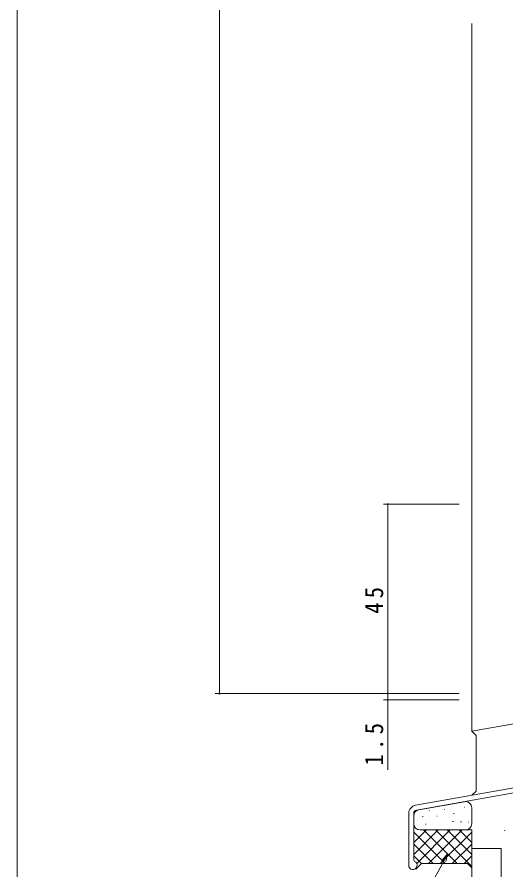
# Model space of a CAD drawing. Units: millimetres, scale not verified. Extents: x -594 to 539, y -420 to 386.
# Drawn here: x -590 to -473.8, y -260.1 to -57.4 of the extents above; entities that cross this region are included whole.
import ezdxf

# ---------------------------------------------------------------- set-up
doc = ezdxf.new("R2010")
doc.units = ezdxf.units.MM
doc.header["$LTSCALE"] = 2
for name, color, linetype, lineweight in [('0-1_YKK_ZWAK', 7, 'Continuous', 9), ('0-3_YKK_11', 7, 'Continuous', 9), ('0-6_YKK_D', 6, 'Continuous', 9), ('0-7_YSS_K', 3, 'Continuous', 9)]:
    doc.layers.add(name, color=color, linetype=linetype, lineweight=lineweight)
doc.styles.add('ＭＳ ゴシック', font='')
doc.styles.get('ＭＳ ゴシック').set_extended_font_data('MS Gothic')

msp = doc.modelspace()

# ---------------------------------------------------------------- linework, layer by layer
at = {"layer": '0-1_YKK_ZWAK'}
msp.add_line((-590, -368), (-590, 382), dxfattribs=at)
at = {"layer": '0-3_YKK_11'}
for p, q in [((-410.093, -229.687), (-495.236, -244.7)), ((-495.028, -245.882), (-471.891, -241.802)), ((-496.889, -246.67), (-496.889, -258.992)), ((-495.689, -257.792), (-495.689, -246.67)), ((-495.504, -258.069), (-495.689, -257.792))]:
    msp.add_line(p, q, dxfattribs=at)
for centre, radius, start, end in [((-494.889, -246.67), 2, 99.99998, 180.00002), ((-494.889, -246.67), 0.8, 99.99998, 180.00002), ((-495.889, -258.992), 1, 180.00002, 67.38011)]:
    msp.add_arc(centre, radius, start, end, dxfattribs=at)
at = {"layer": '0-6_YKK_D'}
for p, q in [((-541.891, 242.31), (-541.891, -218.193)), ((-484.891, -173.193), (-502.891, -173.193)), ((-501.891, -218.193), (-501.891, -173.193)), ((-501.891, -218.193), (-501.891, -216.493)), ((-484.891, -218.193), (-542.891, -218.193)), ((-484.891, -218.193), (-502.891, -218.193)), ((-484.891, -218.193), (-502.891, -218.193)), ((-484.891, -219.69), (-502.891, -219.69)), ((-488.848, -257.608), (-487.631, -256.337)), ((-487.631, -256.337), (-488.449, -257.827)), ((-487.631, -256.337), (-488.05, -258.047)), ((-488.449, -257.827), (-504.52, -287.101))]:
    msp.add_line(p, q, dxfattribs=at)
msp.add_lwpolyline([(-501.891, -218.193), (-501.891, -219.69), (-501.891, -236.29)], dxfattribs=at)
for centre, start, end in [((-501.891, -173.193), 90, 270), ((-501.891, -173.193), 270, 90), ((-541.891, -218.193), 90, 270), ((-541.891, -218.193), 270, 90), ((-501.891, -218.193), 90, 270), ((-501.891, -218.193), 90, 270), ((-501.891, -218.193), 270, 90), ((-501.891, -218.193), 270, 90), ((-501.891, -219.69), 90, 270), ((-501.891, -219.69), 270, 90)]:
    msp.add_arc(centre, 0.106, start, end, dxfattribs=at)
at = {"layer": '0-7_YSS_K'}
for p, q in [((-481.891, -227.116), (-481.891, -58.937)), ((-481.891, -227.116), (-436.891, -219.181)), ((-480.891, -228.116), (-481.891, -227.116)), ((-480.891, -228.116), (-480.891, -241.347)), ((-480.891, -241.347), (-481.891, -242.347)), ((-494.449, -245.78), (-483.652, -243.876)), ((-483.639, -245.17), (-483.539, -245.17)), ((-492.033, -246.067), (-491.933, -246.067)), ((-492.033, -246.067), (-491.933, -246.067)), ((-488.482, -245.708), (-488.382, -245.708)), ((-486.222, -246.676), (-486.122, -246.676)), ((-481.891, -245.353), (-481.891, -249.087)), ((-495.689, -249.087), (-495.689, -247.257)), ((-493.576, -247.357), (-493.476, -247.357)), ((-492.916, -249.196), (-492.716, -249.196)), ((-490.239, -247.286), (-490.139, -247.286)), ((-486.459, -248.591), (-486.259, -248.591)), ((-484.563, -248.631), (-484.363, -248.631)), ((-482.778, -248.755), (-482.678, -248.755)), ((-495.689, -256.416), (-489.859, -250.587)), ((-495.689, -253.588), (-492.688, -250.587)), ((-495.689, -251.108), (-488.208, -258.589)), ((-494.992, -258.548), (-487.031, -250.587)), ((-494.189, -250.587), (-481.891, -250.587)), ((-493.382, -250.587), (-485.379, -258.589)), ((-492.205, -258.589), (-484.203, -250.587)), ((-490.553, -250.587), (-481.893, -259.247)), ((-489.377, -258.589), (-481.891, -251.104)), ((-487.725, -250.587), (-481.891, -256.42)), ((-484.896, -250.587), (-481.891, -253.592)), ((-481.891, -250.587), (-481.891, -259.589)), ((-474.133, -250.719), (-473.933, -250.719)), ((-495.689, -253.937), (-491.036, -258.589)), ((-486.548, -258.589), (-481.891, -253.932)), ((-481.893, -254.988), (-474.893, -254.988)), ((-481.893, -254.988), (-481.893, -299.988)), ((-474.893, -254.988), (-474.893, -299.988)), ((-495.689, -256.765), (-493.864, -258.589)), ((-483.72, -258.589), (-481.891, -256.761)), ((-493.881, -258.589), (-495.186, -259.894))]:
    msp.add_line(p, q, dxfattribs=at)
msp.add_lwpolyline([(-493.881, -258.589), (-482.891, -258.589), (-481.891, -259.589)], dxfattribs=at)
for centre, start, end in [((-483.391, -245.353), 0, 100), ((-494.189, -247.257), 100, 180), ((-494.189, -249.087), 180, 270), ((-483.391, -249.087), 270, 0)]:
    msp.add_arc(centre, 1.5, start, end, dxfattribs=at)

# ---------------------------------------------------------------- texts
at = {"layer": '0-6_YKK_D', "color": 7, "char_height": 4.399, "attachment_point": 7, "rotation": 90, "style": 'ＭＳ ゴシック'}
for s, insert in [('\\T1.36;\\W0.9;45', (-502.891, -199.213)), ('\\T1.38;\\W0.9;1.5', (-502.891, -235.29))]:
    msp.add_mtext(s, dxfattribs=dict(at, insert=insert))

doc.saveas('drawing.dxf')
